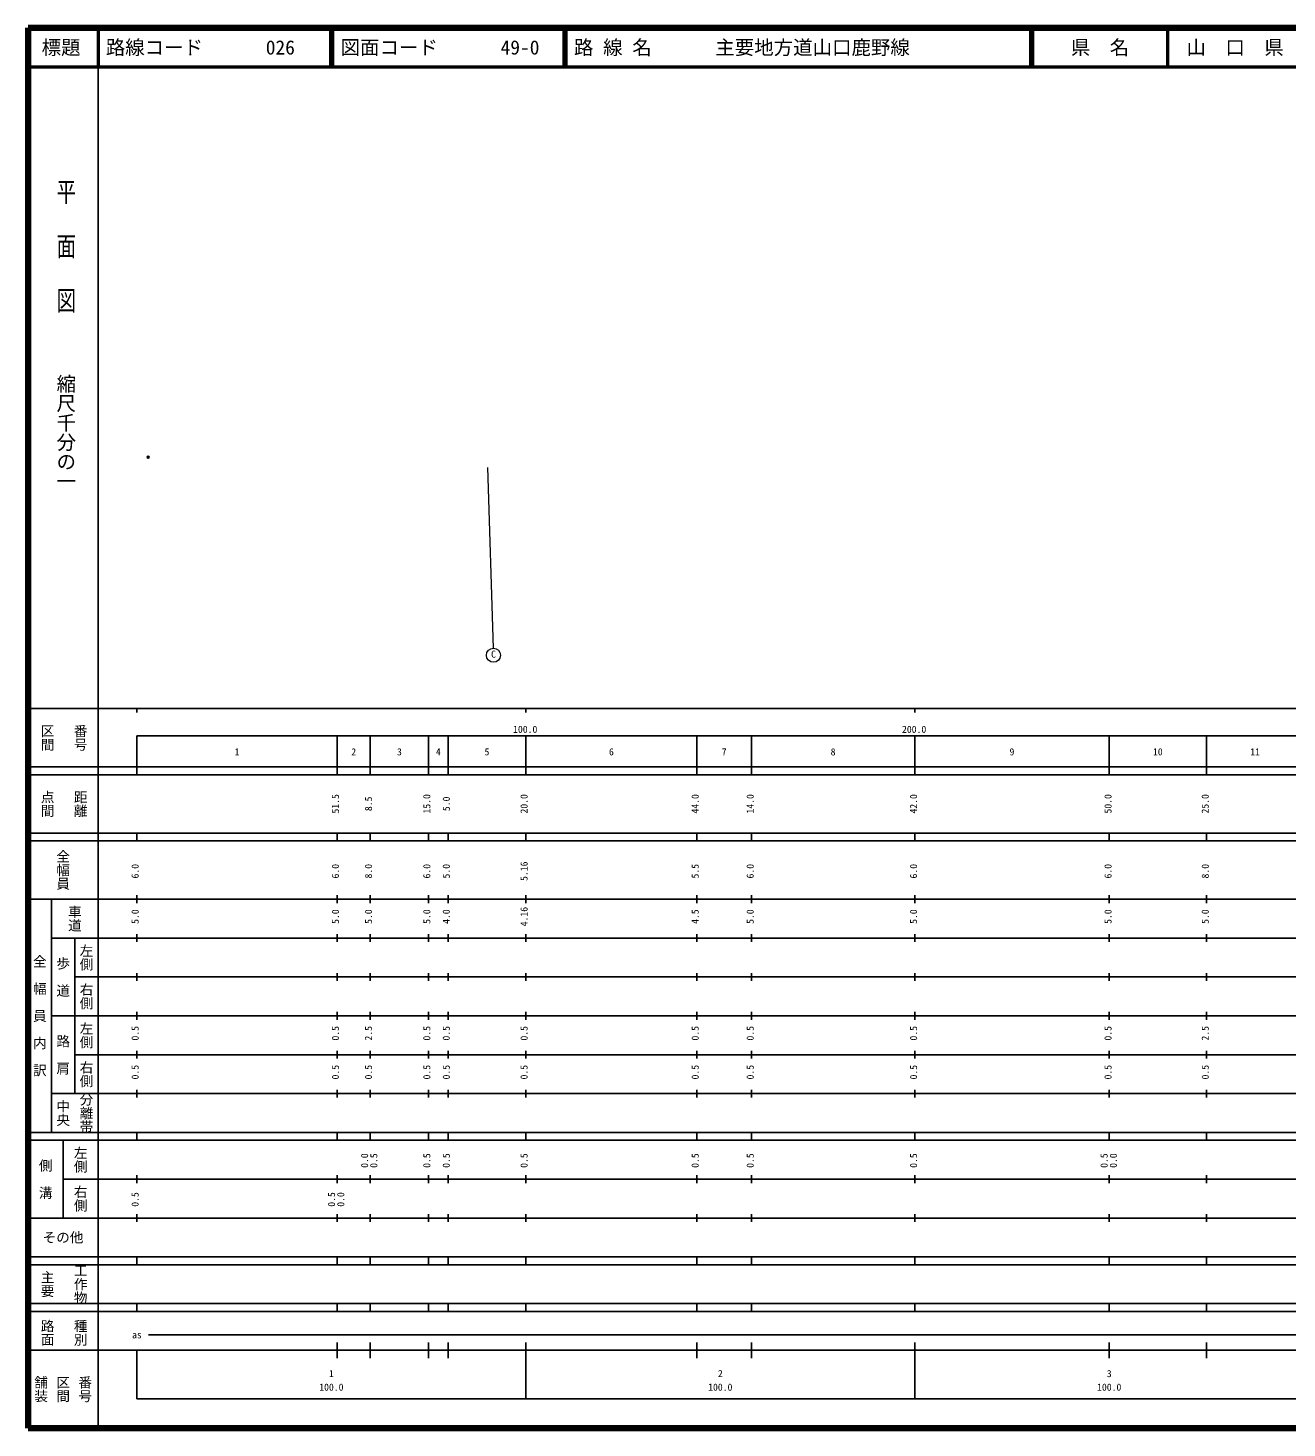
# Model space of a CAD drawing. Units: millimetres on the paper. Extents: x 40 to 680, y 20 to 380.
# Drawn here: x 40 to 363.7, y 20 to 380 of the extents above; entities that cross this region are included whole.
import ezdxf
from ezdxf.enums import TextEntityAlignment as Align

# ---------------------------------------------------------------- set-up
doc = ezdxf.new("R2010")
doc.units = ezdxf.units.MM
doc.header["$PDMODE"] = 32
doc.header["$PDSIZE"] = 0.5
doc.layers.add('M-OTRS', color=6, linetype='Continuous')
doc.layers.add('M-TTL-TXT', color=7, linetype='Continuous')
for name, color, linetype, lineweight in [('M-STR-STRC', 7, 'Continuous', 13), ('M-TTL', 2, 'Continuous', 140), ('M-TTL-BAND', 7, 'Continuous', 25), ('M-TTL-LINE', 7, 'Continuous', 50)]:
    doc.layers.add(name, color=color, linetype=linetype, lineweight=lineweight)
doc.styles.add('@ＭＳ ゴシック', font='')
doc.styles.add('ＭＳ ゴシック', font='')
doc.styles.add('ＭＳ 明朝', font='')
doc.styles.get('@ＭＳ ゴシック').set_extended_font_data('@MS Gothic')
doc.styles.get('ＭＳ ゴシック').set_extended_font_data('MS Gothic')
doc.styles.get('ＭＳ 明朝').set_extended_font_data('MS Mincho')

msp = doc.modelspace()

# ---------------------------------------------------------------- linework, layer by layer
at = {"layer": 'M-OTRS'}
msp.add_point((70.899, 269.65), dxfattribs=at)
at = {"layer": 'M-STR-STRC'}
msp.add_line((158.105, 266.966), (159.614, 220.512), dxfattribs=at)
msp.add_circle((159.667, 218.7), 1.813, dxfattribs=at)
at = {"layer": 'M-TTL'}
for p, q in [((40, 380), (40, 20)), ((680, 380), (40, 380)), ((40, 20), (680, 20))]:
    msp.add_line(p, q, dxfattribs=at)
at = {"layer": 'M-TTL-BAND'}
for p, q in [((58, 370), (58, 20)), ((40, 205), (579, 205)), ((68, 205), (68, 204)), ((168, 205), (168, 204)), ((268, 205), (268, 204)), ((68, 198), (579, 198)), ((68, 198), (68, 188)), ((119.5, 188), (119.5, 198)), ((128, 188), (128, 198)), ((143, 188), (143, 198)), ((148, 188), (148, 198)), ((168, 188), (168, 198)), ((212, 188), (212, 198)), ((226, 188), (226, 198)), ((268, 188), (268, 198)), ((318, 188), (318, 198)), ((343, 188), (343, 198)), ((40, 190), (579, 190)), ((40, 188), (579, 188)), ((40, 173), (579, 173)), ((68, 171), (68, 173)), ((119.5, 171), (119.5, 173)), ((128, 171), (128, 173)), ((143, 171), (143, 173)), ((148, 171), (148, 173)), ((168, 171), (168, 173)), ((212, 171), (212, 173)), ((226, 171), (226, 173)), ((268, 171), (268, 173)), ((318, 171), (318, 173)), ((343, 171), (343, 173)), ((40, 171), (579, 171)), ((40, 156), (579, 156)), ((46, 96), (46, 156)), ((68, 155), (68, 157)), ((119.5, 155), (119.5, 157)), ((128, 155), (128, 157)), ((143, 155), (143, 157)), ((148, 155), (148, 157)), ((168, 155), (168, 157)), ((212, 155), (212, 157)), ((226, 155), (226, 157)), ((268, 155), (268, 157)), ((318, 155), (318, 157)), ((343, 155), (343, 157)), ((46, 146), (579, 146)), ((52, 146), (52, 106)), ((68, 145), (68, 147)), ((119.5, 145), (119.5, 147)), ((128, 145), (128, 147)), ((143, 145), (143, 147)), ((148, 145), (148, 147)), ((168, 145), (168, 147)), ((212, 145), (212, 147)), ((226, 145), (226, 147)), ((268, 145), (268, 147)), ((318, 145), (318, 147)), ((343, 145), (343, 147)), ((68, 135), (68, 137)), ((119.5, 135), (119.5, 137)), ((128, 135), (128, 137)), ((143, 135), (143, 137)), ((148, 135), (148, 137)), ((168, 135), (168, 137)), ((212, 135), (212, 137)), ((226, 135), (226, 137)), ((268, 135), (268, 137)), ((318, 135), (318, 137)), ((343, 135), (343, 137)), ((52, 136), (579, 136)), ((46, 126), (579, 126)), ((68, 125), (68, 127)), ((119.5, 125), (119.5, 127)), ((128, 125), (128, 127)), ((143, 125), (143, 127)), ((148, 125), (148, 127)), ((168, 125), (168, 127)), ((212, 125), (212, 127)), ((226, 125), (226, 127)), ((268, 125), (268, 127)), ((318, 125), (318, 127)), ((343, 125), (343, 127)), ((52, 116), (579, 116)), ((68, 115), (68, 117)), ((119.5, 115), (119.5, 117)), ((128, 115), (128, 117)), ((143, 115), (143, 117)), ((148, 115), (148, 117)), ((168, 115), (168, 117)), ((212, 115), (212, 117)), ((226, 115), (226, 117)), ((268, 115), (268, 117)), ((318, 115), (318, 117)), ((343, 115), (343, 117)), ((46, 106), (579, 106)), ((68, 105), (68, 107)), ((119.5, 105), (119.5, 107)), ((128, 105), (128, 107)), ((143, 105), (143, 107)), ((148, 105), (148, 107)), ((168, 105), (168, 107)), ((212, 105), (212, 107)), ((226, 105), (226, 107)), ((268, 105), (268, 107)), ((318, 105), (318, 107)), ((343, 105), (343, 107)), ((40, 96), (579, 96)), ((40, 94), (579, 94)), ((49, 94), (49, 74)), ((68, 94), (68, 96)), ((119.5, 94), (119.5, 96)), ((128, 94), (128, 96)), ((143, 94), (143, 96)), ((148, 94), (148, 96)), ((168, 94), (168, 96)), ((212, 94), (212, 96)), ((226, 94), (226, 96)), ((268, 94), (268, 96)), ((318, 94), (318, 96)), ((343, 94), (343, 96)), ((49, 84), (579, 84)), ((68, 83), (68, 85)), ((119.5, 83), (119.5, 85)), ((128, 83), (128, 85)), ((143, 83), (143, 85)), ((148, 83), (148, 85)), ((168, 83), (168, 85)), ((212, 83), (212, 85)), ((226, 83), (226, 85)), ((268, 83), (268, 85)), ((318, 83), (318, 85)), ((343, 83), (343, 85)), ((40, 74), (579, 74)), ((68, 73), (68, 75)), ((119.5, 73), (119.5, 75)), ((128, 73), (128, 75)), ((143, 73), (143, 75)), ((148, 73), (148, 75)), ((168, 73), (168, 75)), ((212, 73), (212, 75)), ((226, 73), (226, 75)), ((268, 73), (268, 75)), ((318, 73), (318, 75)), ((343, 73), (343, 75)), ((40, 64), (579, 64)), ((40, 62), (579, 62)), ((68, 62), (68, 64)), ((119.5, 62), (119.5, 64)), ((128, 62), (128, 64)), ((143, 62), (143, 64)), ((148, 62), (148, 64)), ((168, 62), (168, 64)), ((212, 62), (212, 64)), ((226, 62), (226, 64)), ((268, 62), (268, 64)), ((318, 62), (318, 64)), ((343, 62), (343, 64)), ((40, 52), (579, 52)), ((68, 50), (68, 52)), ((119.5, 50), (119.5, 52)), ((128, 50), (128, 52)), ((143, 50), (143, 52)), ((148, 50), (148, 52)), ((168, 50), (168, 52)), ((212, 50), (212, 52)), ((226, 50), (226, 52)), ((268, 50), (268, 52)), ((318, 50), (318, 52)), ((343, 50), (343, 52)), ((40, 50), (579, 50)), ((71, 44), (565, 44)), ((40, 40), (579, 40)), ((68, 40), (68, 27.5)), ((119.5, 38), (119.5, 42)), ((128, 38), (128, 42)), ((143, 38), (143, 42)), ((148, 38), (148, 42)), ((168, 27.5), (168, 42)), ((212, 38), (212, 42)), ((226, 38), (226, 42)), ((268, 27.5), (268, 42)), ((318, 38), (318, 42)), ((343, 38), (343, 42)), ((68, 27.5), (579, 27.5))]:
    msp.add_line(p, q, dxfattribs=at)
at = {"layer": 'M-TTL-LINE'}
for p, q in [((58, 380), (58, 370)), ((117.75, 380), (117.75, 370)), ((118.25, 380), (118.25, 370)), ((177.75, 380), (177.75, 370)), ((178.25, 380), (178.25, 370)), ((297.75, 380), (297.75, 370)), ((298.25, 380), (298.25, 370)), ((333, 380), (333, 370)), ((40, 370), (680, 370))]:
    msp.add_line(p, q, dxfattribs=at)

# ---------------------------------------------------------------- texts
at = {"layer": 'M-STR-STRC', "style": 'ＭＳ 明朝'}
msp.add_text('C', height=1.833, dxfattribs=at).set_placement((159.064, 217.52), align=Align.BOTTOM_LEFT)
at = {"layer": 'M-TTL-BAND', "style": '@ＭＳ ゴシック', "width": 1.4}
msp.add_text('平  面  図', height=3.666, rotation=270, dxfattribs=at).set_placement((49.777, 306.475), align=Align.MIDDLE_RIGHT)
at = {"layer": 'M-TTL-BAND', "style": '@ＭＳ ゴシック'}
msp.add_text('縮尺千分の一', height=3.666, rotation=270, dxfattribs=at).set_placement((49.777, 261.03), align=Align.MIDDLE_RIGHT)
for s, p in [('区間', (45, 197.5)), ('番号', (53.5, 197.5)), ('点間', (45, 180.5)), ('距離', (53.5, 180.5)), ('全幅員', (49, 163.5)), ('車道', (52, 151)), ('左側', (55, 141)), ('全\u3000幅\u3000員\u3000内\u3000訳', (43, 126)), ('歩\u3000道', (49, 136)), ('右側', (55, 131)), ('左側', (55, 121)), ('路\u3000肩', (49, 116)), ('右側', (55, 111)), ('分離帯', (55, 101)), ('中央', (49, 101)), ('左側', (53.5, 89)), ('側\u3000溝', (44.5, 84)), ('右側', (53.5, 79)), ('工作物', (53.5, 57)), ('主要', (45, 57)), ('路面', (45, 44.5)), ('種別', (53.5, 44.5)), ('舗装', (43.333, 30)), ('区間', (49, 30)), ('番号', (54.667, 30))]:
    msp.add_text(s, height=2.566, rotation=270, dxfattribs=at).set_placement(p, align=Align.MIDDLE_CENTER)
at = {"layer": 'M-TTL-BAND', "style": 'ＭＳ ゴシック'}
for s, p in [('100.0', (167.844, 198.195)), ('200.0', (267.844, 198.195)), ('1', (93.75, 192.405)), ('2', (123.75, 192.405)), ('3', (135.5, 192.405)), ('4', (145.5, 192.405)), ('5', (158, 192.405)), ('6', (190, 192.405)), ('7', (219, 192.405)), ('8', (247, 192.405)), ('9', (293, 192.405)), ('10', (330.5, 192.405)), ('11', (355.5, 192.405)), ('as', (68, 42.5)), ('1', (118, 32.523)), ('2', (218, 32.523)), ('3', (318, 32.523)), ('100.0', (118, 29.033)), ('100.0', (218, 29.033)), ('100.0', (318, 29.033))]:
    msp.add_text(s, height=1.833, dxfattribs=at).set_placement(p, align=Align.BOTTOM_CENTER)
for s, p in [('51.5', (120.5, 180.5)), ('8.5', (129, 180.5)), ('15.0', (144, 180.5)), ('5.0', (149, 180.5)), ('20.0', (169, 180.5)), ('44.0', (213, 180.5)), ('14.0', (227.145, 180.5)), ('42.0', (269.145, 180.5)), ('50.0', (319.145, 180.5)), ('25.0', (344.145, 180.5)), ('6.0', (69, 163.174)), ('6.0', (120.5, 163.174)), ('8.0', (129, 163.174)), ('6.0', (144, 163.174)), ('5.0', (149, 163.174)), ('5.16', (169, 163.174)), ('5.5', (213, 163.174)), ('6.0', (227.145, 163.174)), ('6.0', (269.145, 163.174)), ('6.0', (319.145, 163.174)), ('8.0', (344.145, 163.174)), ('5.0', (69, 151.5)), ('5.0', (120.5, 151.5)), ('5.0', (129, 151.5)), ('5.0', (144, 151.5)), ('4.0', (149, 151.5)), ('4.16', (169, 151.5)), ('4.5', (213, 151.5)), ('5.0', (227.145, 151.5)), ('5.0', (269.145, 151.5)), ('5.0', (319.145, 151.5)), ('5.0', (344.145, 151.5)), ('0.5', (69, 121.5)), ('0.5', (120.5, 121.5)), ('2.5', (129, 121.5)), ('0.5', (144, 121.5)), ('0.5', (149, 121.5)), ('0.5', (169, 121.5)), ('0.5', (213, 121.5)), ('0.5', (227.145, 121.5)), ('0.5', (269.145, 121.5)), ('0.5', (319.145, 121.5)), ('2.5', (344.145, 121.5)), ('0.5', (69, 111.5)), ('0.5', (120.5, 111.5)), ('0.5', (129, 111.5)), ('0.5', (144, 111.5)), ('0.5', (149, 111.5)), ('0.5', (169, 111.5)), ('0.5', (213, 111.5)), ('0.5', (227.145, 111.5)), ('0.5', (269.145, 111.5)), ('0.5', (319.145, 111.5)), ('0.5', (344.145, 111.5)), ('0.0', (128, 88.764)), ('0.5', (130.37, 88.764)), ('0.5', (144, 88.764)), ('0.5', (149, 88.764)), ('0.5', (169, 88.764)), ('0.5', (213, 88.764)), ('0.5', (227.145, 88.764)), ('0.5', (269.145, 88.764)), ('0.5', (318.145, 88.764)), ('0.0', (320.515, 88.764)), ('0.5', (69, 78.764)), ('0.5', (119.5, 78.764)), ('0.0', (121.87, 78.764))]:
    msp.add_text(s, height=1.833, rotation=90, dxfattribs=at).set_placement(p, align=Align.BOTTOM_CENTER)
msp.add_text('その他', height=2.566, dxfattribs=at).set_placement((49, 69), align=Align.MIDDLE_CENTER)
at = {"layer": 'M-TTL-TXT', "style": 'ＭＳ ゴシック'}
for s, p in [('標題', (48.5, 375)), ('県\u3000名', (315.625, 375)), ('山\u3000口\u3000県', (350.375, 375))]:
    msp.add_text(s, height=3.666, dxfattribs=at).set_placement(p, align=Align.MIDDLE_CENTER)
for s, p in [('路線コード', (60, 375)), ('026', (101.142, 375)), ('図面コード', (120.38, 375)), ('49-0', (161.521, 375)), ('路 線 名', (180.38, 375)), ('主要地方道山口鹿野線', (216.734, 375))]:
    msp.add_text(s, height=3.666, dxfattribs=at).set_placement(p, align=Align.MIDDLE_LEFT)

doc.saveas('drawing.dxf')
